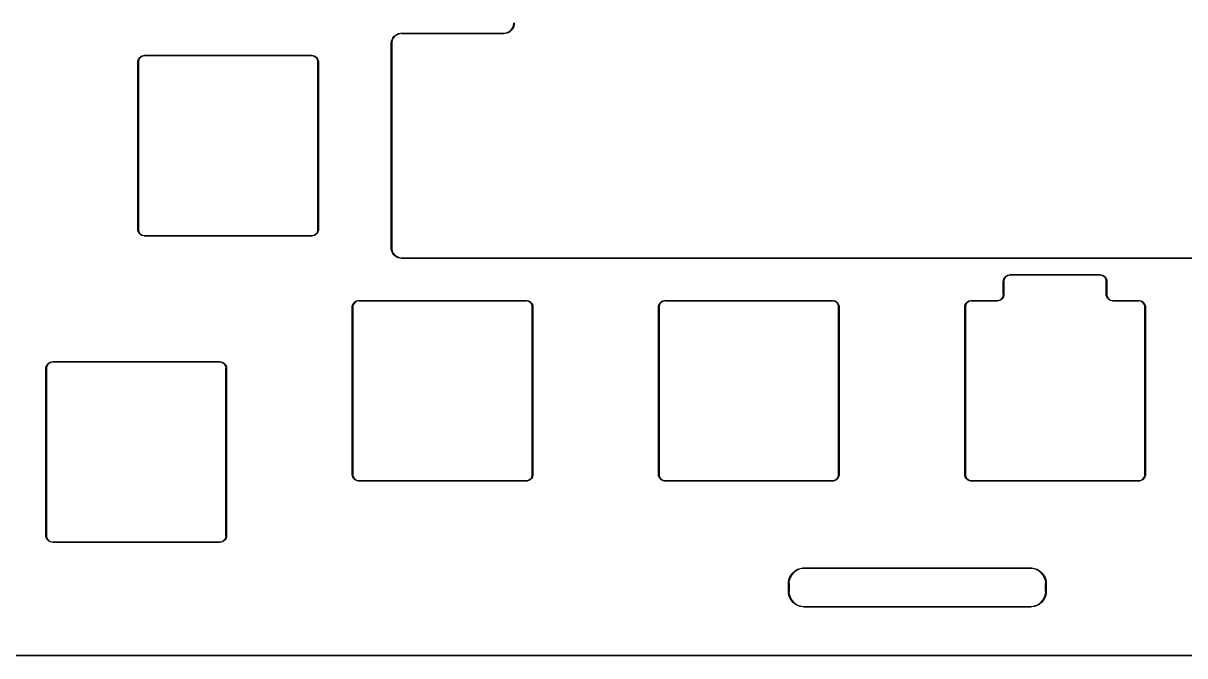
# Model space of a CAD drawing. Extents: x 42 to 403, y -185 to -87.
# Drawn here: x 127.6 to 217.9, y -185.1 to -135.9 of the extents above; entities that cross this region are included whole.
import ezdxf

# ---------------------------------------------------------------- set-up
doc = ezdxf.new("R2010")
doc.units = 0
doc.layers.add('BLACK', color=7, linetype='CONTINUOUS')

msp = doc.modelspace()

# ---------------------------------------------------------------- linework, layer by layer
at = {"layer": 'BLACK', "linetype": 'CONTINUOUS'}
for p, q in [((165.499, -136.424), (165.607, -136.288)), ((165.64, -136.311), (165.529, -136.451)), ((165.607, -136.288), (165.683, -136.131)), ((165.642, -136.307), (165.64, -136.309)), ((165.64, -136.309), (165.64, -136.311)), ((165.72, -136.147), (165.642, -136.307)), ((165.683, -136.131), (165.721, -135.962)), ((165.723, -135.886), (165.719, -135.875)), ((165.721, -136.142), (165.72, -136.144)), ((165.72, -136.144), (165.72, -136.147)), ((165.721, -135.962), (165.723, -135.886)), ((165.761, -135.969), (165.721, -136.142)), ((165.761, -135.965), (165.76, -135.967)), ((165.76, -135.967), (165.761, -135.969)), ((165.763, -135.888), (165.761, -135.965)), ((165.769, -135.875), (165.763, -135.888)), ((156.202, -137.369), (156.241, -137.195)), ((156.241, -137.195), (156.243, -137.193)), ((156.28, -137.206), (156.241, -137.376)), ((156.243, -137.191), (156.32, -137.03)), ((156.243, -137.193), (156.243, -137.191)), ((156.355, -137.05), (156.28, -137.206)), ((156.32, -137.03), (156.322, -137.029)), ((156.322, -137.029), (156.323, -137.026)), ((156.323, -137.026), (156.434, -136.887)), ((156.464, -136.914), (156.355, -137.05)), ((156.434, -136.887), (156.436, -136.886)), ((156.436, -136.886), (156.437, -136.884)), ((156.437, -136.884), (156.576, -136.773)), ((156.6, -136.805), (156.464, -136.914)), ((156.576, -136.773), (156.579, -136.772)), ((156.579, -136.772), (156.58, -136.77)), ((156.58, -136.77), (156.741, -136.693)), ((156.756, -136.73), (156.6, -136.805)), ((156.741, -136.693), (156.743, -136.693)), ((156.743, -136.693), (156.745, -136.691)), ((156.745, -136.691), (156.919, -136.652)), ((156.926, -136.691), (156.756, -136.73)), ((156.919, -136.652), (156.921, -136.652)), ((156.921, -136.652), (156.923, -136.651)), ((156.923, -136.651), (157, -136.649)), ((157.001, -136.689), (156.926, -136.691)), ((157, -136.649), (157.012, -136.644)), ((157.012, -136.694), (157.001, -136.689)), ((157.012, -136.644), (164.95, -136.644)), ((164.95, -136.694), (157.012, -136.694)), ((164.95, -136.644), (164.961, -136.648)), ((164.963, -136.688), (164.95, -136.694)), ((164.961, -136.648), (165.037, -136.646)), ((165.04, -136.686), (164.963, -136.688)), ((165.037, -136.646), (165.206, -136.608)), ((165.042, -136.685), (165.04, -136.686)), ((165.044, -136.686), (165.042, -136.685)), ((165.217, -136.646), (165.044, -136.686)), ((165.206, -136.608), (165.363, -136.532)), ((165.219, -136.645), (165.217, -136.646)), ((165.222, -136.645), (165.219, -136.645)), ((165.382, -136.567), (165.222, -136.645)), ((165.363, -136.532), (165.499, -136.424)), ((165.384, -136.565), (165.382, -136.567)), ((165.386, -136.565), (165.384, -136.565)), ((165.525, -136.454), (165.386, -136.565)), ((165.527, -136.452), (165.525, -136.454)), ((165.529, -136.451), (165.527, -136.452)), ((156.194, -137.463), (156.199, -137.45)), ((156.194, -153.338), (156.194, -137.463)), ((156.199, -137.45), (156.201, -137.373)), ((156.201, -137.373), (156.202, -137.371)), ((156.202, -137.371), (156.202, -137.369)), ((156.241, -137.376), (156.239, -137.451)), ((156.239, -137.451), (156.244, -137.463)), ((156.244, -137.463), (156.244, -153.338)), ((136.494, -138.9), (136.499, -138.887)), ((136.494, -151.9), (136.494, -138.9)), ((136.499, -138.887), (136.501, -138.834)), ((136.501, -138.829), (136.535, -138.703)), ((136.502, -138.832), (136.501, -138.829)), ((136.501, -138.834), (136.502, -138.832)), ((136.535, -138.703), (136.537, -138.7)), ((136.537, -138.698), (136.603, -138.584)), ((136.537, -138.7), (136.537, -138.698)), ((136.54, -138.837), (136.539, -138.889)), ((136.539, -138.889), (136.544, -138.9)), ((136.573, -138.715), (136.54, -138.837)), ((136.544, -138.9), (136.544, -151.9)), ((136.636, -138.606), (136.573, -138.715)), ((136.603, -138.584), (136.605, -138.582)), ((136.605, -138.582), (136.606, -138.58)), ((136.606, -138.58), (136.699, -138.487)), ((136.725, -138.517), (136.636, -138.606)), ((136.699, -138.487), (136.701, -138.486)), ((136.701, -138.486), (136.703, -138.484)), ((136.703, -138.484), (136.816, -138.418)), ((136.834, -138.454), (136.725, -138.517)), ((136.816, -138.418), (136.819, -138.418)), ((136.819, -138.418), (136.821, -138.416)), ((136.821, -138.416), (136.948, -138.382)), ((136.956, -138.422), (136.834, -138.454)), ((136.948, -138.382), (136.95, -138.383)), ((136.95, -138.383), (136.953, -138.382)), ((136.953, -138.382), (137.006, -138.38)), ((137.007, -138.42), (136.956, -138.422)), ((137.006, -138.38), (137.019, -138.375)), ((137.019, -138.425), (137.007, -138.42)), ((137.019, -138.375), (150.019, -138.375)), ((150.019, -138.425), (137.019, -138.425)), ((150.019, -138.375), (150.032, -138.38)), ((150.03, -138.42), (150.019, -138.425)), ((150.081, -138.422), (150.03, -138.42)), ((150.032, -138.38), (150.085, -138.382)), ((150.203, -138.454), (150.081, -138.422)), ((150.085, -138.382), (150.087, -138.383)), ((150.087, -138.383), (150.09, -138.382)), ((150.09, -138.382), (150.216, -138.416)), ((150.312, -138.517), (150.203, -138.454)), ((150.216, -138.416), (150.218, -138.418)), ((150.218, -138.418), (150.221, -138.418)), ((150.221, -138.418), (150.335, -138.484)), ((150.401, -138.606), (150.312, -138.517)), ((150.335, -138.484), (150.336, -138.486)), ((150.336, -138.486), (150.339, -138.487)), ((150.339, -138.487), (150.432, -138.58)), ((150.464, -138.715), (150.401, -138.606)), ((150.432, -138.58), (150.433, -138.582)), ((150.433, -138.582), (150.435, -138.584)), ((150.435, -138.584), (150.5, -138.698)), ((150.497, -138.837), (150.464, -138.715)), ((150.494, -138.9), (150.498, -138.889)), ((150.494, -151.9), (150.494, -138.9)), ((150.498, -138.889), (150.497, -138.837)), ((150.5, -138.698), (150.501, -138.7)), ((150.501, -138.7), (150.502, -138.703)), ((150.502, -138.703), (150.536, -138.829)), ((150.536, -138.829), (150.536, -138.832)), ((150.536, -138.832), (150.537, -138.834)), ((150.537, -138.834), (150.538, -138.887)), ((150.538, -138.887), (150.544, -138.9)), ((150.544, -138.9), (150.544, -151.9)), ((136.499, -151.913), (136.494, -151.9)), ((136.501, -151.966), (136.499, -151.913)), ((136.502, -151.968), (136.501, -151.966)), ((136.501, -151.971), (136.502, -151.968)), ((136.535, -152.097), (136.501, -151.971)), ((136.537, -152.1), (136.535, -152.097)), ((136.537, -152.102), (136.537, -152.1)), ((136.603, -152.216), (136.537, -152.102)), ((136.544, -151.9), (136.539, -151.911)), ((136.539, -151.911), (136.54, -151.963)), ((136.54, -151.963), (136.573, -152.085)), ((136.573, -152.085), (136.636, -152.194)), ((136.605, -152.218), (136.603, -152.216)), ((136.606, -152.22), (136.605, -152.218)), ((136.699, -152.313), (136.606, -152.22)), ((136.636, -152.194), (136.725, -152.283)), ((136.701, -152.314), (136.699, -152.313)), ((136.703, -152.316), (136.701, -152.314)), ((136.816, -152.382), (136.703, -152.316)), ((136.725, -152.283), (136.834, -152.346)), ((136.819, -152.382), (136.816, -152.382)), ((136.821, -152.384), (136.819, -152.382)), ((136.948, -152.418), (136.821, -152.384)), ((136.834, -152.346), (136.956, -152.378)), ((136.95, -152.417), (136.948, -152.418)), ((136.953, -152.418), (136.95, -152.417)), ((137.006, -152.42), (136.953, -152.418)), ((136.956, -152.378), (137.007, -152.38)), ((137.019, -152.425), (137.006, -152.42)), ((137.007, -152.38), (137.019, -152.375)), ((137.019, -152.375), (150.019, -152.375)), ((150.019, -152.425), (137.019, -152.425)), ((150.019, -152.375), (150.03, -152.38)), ((150.032, -152.42), (150.019, -152.425)), ((150.03, -152.38), (150.081, -152.378)), ((150.085, -152.418), (150.032, -152.42)), ((150.081, -152.378), (150.203, -152.346)), ((150.087, -152.417), (150.085, -152.418)), ((150.09, -152.418), (150.087, -152.417)), ((150.216, -152.384), (150.09, -152.418)), ((150.203, -152.346), (150.312, -152.283)), ((150.218, -152.382), (150.216, -152.384)), ((150.221, -152.382), (150.218, -152.382)), ((150.335, -152.316), (150.221, -152.382)), ((150.312, -152.283), (150.401, -152.194)), ((150.336, -152.314), (150.335, -152.316)), ((150.339, -152.313), (150.336, -152.314)), ((150.432, -152.22), (150.339, -152.313)), ((150.401, -152.194), (150.464, -152.085)), ((150.433, -152.218), (150.432, -152.22)), ((150.435, -152.216), (150.433, -152.218)), ((150.5, -152.102), (150.435, -152.216)), ((150.464, -152.085), (150.497, -151.963)), ((150.498, -151.911), (150.494, -151.9)), ((150.497, -151.963), (150.498, -151.911)), ((150.501, -152.1), (150.5, -152.102)), ((150.502, -152.097), (150.501, -152.1)), ((150.536, -151.971), (150.502, -152.097)), ((150.537, -151.966), (150.536, -151.968)), ((150.536, -151.968), (150.536, -151.971)), ((150.538, -151.913), (150.537, -151.966)), ((150.544, -151.9), (150.538, -151.913)), ((156.199, -153.35), (156.194, -153.338)), ((156.201, -153.427), (156.199, -153.35)), ((156.202, -153.429), (156.201, -153.427)), ((156.202, -153.431), (156.202, -153.429)), ((156.241, -153.605), (156.202, -153.431)), ((156.244, -153.338), (156.239, -153.349)), ((156.239, -153.349), (156.241, -153.424)), ((156.241, -153.424), (156.28, -153.594)), ((156.243, -153.607), (156.241, -153.605)), ((156.243, -153.609), (156.243, -153.607)), ((156.32, -153.77), (156.243, -153.609)), ((156.28, -153.594), (156.355, -153.75)), ((156.322, -153.771), (156.32, -153.77)), ((156.323, -153.774), (156.322, -153.771)), ((156.434, -153.913), (156.323, -153.774)), ((156.355, -153.75), (156.464, -153.886)), ((156.436, -153.914), (156.434, -153.913)), ((156.437, -153.916), (156.436, -153.914)), ((156.576, -154.027), (156.437, -153.916)), ((156.464, -153.886), (156.6, -153.995)), ((156.579, -154.028), (156.576, -154.027)), ((156.58, -154.03), (156.579, -154.028)), ((156.741, -154.107), (156.58, -154.03)), ((156.6, -153.995), (156.756, -154.07)), ((156.743, -154.107), (156.741, -154.107)), ((156.745, -154.109), (156.743, -154.107)), ((156.919, -154.148), (156.745, -154.109)), ((156.756, -154.07), (156.926, -154.109)), ((156.921, -154.148), (156.919, -154.148)), ((156.923, -154.149), (156.921, -154.148)), ((157, -154.151), (156.923, -154.149)), ((156.926, -154.109), (157.001, -154.111)), ((157.012, -154.156), (157, -154.151)), ((157.001, -154.111), (157.012, -154.106)), ((157.012, -154.106), (364.975, -154.106)), ((364.975, -154.156), (157.012, -154.156)), ((203.787, -155.95), (203.793, -155.937)), ((203.787, -156.95), (203.787, -155.95)), ((203.793, -155.937), (203.794, -155.884)), ((203.794, -155.884), (203.795, -155.882)), ((203.795, -155.879), (203.829, -155.753)), ((203.795, -155.882), (203.795, -155.879)), ((203.829, -155.753), (203.831, -155.75)), ((203.831, -155.748), (203.897, -155.634)), ((203.831, -155.75), (203.831, -155.748)), ((203.834, -155.887), (203.833, -155.939)), ((203.833, -155.939), (203.837, -155.95)), ((203.867, -155.765), (203.834, -155.887)), ((203.837, -155.95), (203.837, -156.95)), ((203.93, -155.656), (203.867, -155.765)), ((203.897, -155.634), (203.899, -155.632)), ((203.899, -155.632), (203.9, -155.63)), ((203.9, -155.63), (203.992, -155.537)), ((204.019, -155.567), (203.93, -155.656)), ((203.992, -155.537), (203.995, -155.536)), ((203.995, -155.536), (203.997, -155.534)), ((203.997, -155.534), (204.11, -155.468)), ((204.128, -155.504), (204.019, -155.567)), ((204.11, -155.468), (204.113, -155.468)), ((204.113, -155.468), (204.115, -155.466)), ((204.115, -155.466), (204.242, -155.432)), ((204.25, -155.472), (204.128, -155.504)), ((204.242, -155.432), (204.244, -155.433)), ((204.244, -155.433), (204.246, -155.432)), ((204.246, -155.432), (204.3, -155.43)), ((204.301, -155.47), (204.25, -155.472)), ((204.3, -155.43), (204.312, -155.425)), ((204.312, -155.475), (204.301, -155.47)), ((204.312, -155.425), (211.312, -155.425)), ((211.312, -155.475), (204.312, -155.475)), ((211.312, -155.425), (211.325, -155.43)), ((211.324, -155.47), (211.312, -155.475)), ((211.375, -155.472), (211.324, -155.47)), ((211.325, -155.43), (211.379, -155.432)), ((211.497, -155.504), (211.375, -155.472)), ((211.379, -155.432), (211.381, -155.433)), ((211.381, -155.433), (211.383, -155.432)), ((211.383, -155.432), (211.51, -155.466)), ((211.606, -155.567), (211.497, -155.504)), ((211.51, -155.466), (211.512, -155.468)), ((211.512, -155.468), (211.515, -155.468)), ((211.515, -155.468), (211.628, -155.534)), ((211.695, -155.656), (211.606, -155.567)), ((211.628, -155.534), (211.63, -155.536)), ((211.63, -155.536), (211.633, -155.537)), ((211.633, -155.537), (211.725, -155.63)), ((211.758, -155.765), (211.695, -155.656)), ((211.725, -155.63), (211.726, -155.632)), ((211.726, -155.632), (211.728, -155.634)), ((211.728, -155.634), (211.794, -155.748)), ((211.791, -155.887), (211.758, -155.765)), ((211.787, -155.95), (211.792, -155.939)), ((211.787, -156.95), (211.787, -155.95)), ((211.792, -155.939), (211.791, -155.887)), ((211.794, -155.748), (211.794, -155.75)), ((211.794, -155.75), (211.796, -155.753)), ((211.796, -155.753), (211.83, -155.879)), ((211.83, -155.879), (211.83, -155.882)), ((211.83, -155.882), (211.831, -155.884)), ((211.831, -155.884), (211.832, -155.937)), ((211.832, -155.937), (211.837, -155.95)), ((211.837, -155.95), (211.837, -156.95)), ((203.758, -157.135), (203.791, -157.013)), ((203.792, -156.961), (203.787, -156.95)), ((203.791, -157.013), (203.792, -156.961)), ((203.83, -157.021), (203.796, -157.147)), ((203.831, -157.016), (203.83, -157.018)), ((203.83, -157.018), (203.83, -157.021)), ((203.832, -156.963), (203.831, -157.016)), ((203.837, -156.95), (203.832, -156.963)), ((211.793, -156.963), (211.787, -156.95)), ((211.794, -157.016), (211.793, -156.963)), ((211.795, -157.018), (211.794, -157.016)), ((211.795, -157.021), (211.795, -157.018)), ((211.829, -157.147), (211.795, -157.021)), ((211.837, -156.95), (211.833, -156.961)), ((211.833, -156.961), (211.834, -157.013)), ((211.834, -157.013), (211.867, -157.135)), ((153.162, -157.95), (153.168, -157.937)), ((153.162, -170.95), (153.162, -157.95)), ((153.168, -157.937), (153.169, -157.884)), ((153.169, -157.884), (153.17, -157.882)), ((153.17, -157.879), (153.204, -157.753)), ((153.17, -157.882), (153.17, -157.879)), ((153.204, -157.753), (153.206, -157.75)), ((153.206, -157.748), (153.272, -157.634)), ((153.206, -157.75), (153.206, -157.748)), ((153.209, -157.887), (153.208, -157.939)), ((153.208, -157.939), (153.212, -157.95)), ((153.242, -157.765), (153.209, -157.887)), ((153.212, -157.95), (153.212, -170.95)), ((153.305, -157.656), (153.242, -157.765)), ((153.272, -157.634), (153.274, -157.632)), ((153.274, -157.632), (153.275, -157.63)), ((153.275, -157.63), (153.367, -157.537)), ((153.394, -157.567), (153.305, -157.656)), ((153.367, -157.537), (153.37, -157.536)), ((153.37, -157.536), (153.372, -157.534)), ((153.372, -157.534), (153.485, -157.468)), ((153.503, -157.504), (153.394, -157.567)), ((153.485, -157.468), (153.488, -157.468)), ((153.488, -157.468), (153.49, -157.466)), ((153.49, -157.466), (153.617, -157.432)), ((153.625, -157.472), (153.503, -157.504)), ((153.617, -157.432), (153.619, -157.433)), ((153.619, -157.433), (153.621, -157.432)), ((153.621, -157.432), (153.675, -157.43)), ((153.676, -157.47), (153.625, -157.472)), ((153.675, -157.43), (153.687, -157.425)), ((153.687, -157.475), (153.676, -157.47)), ((153.687, -157.425), (166.687, -157.425)), ((166.687, -157.475), (153.687, -157.475)), ((166.687, -157.425), (166.7, -157.43)), ((166.699, -157.47), (166.687, -157.475)), ((166.75, -157.472), (166.699, -157.47)), ((166.7, -157.43), (166.754, -157.432)), ((166.872, -157.504), (166.75, -157.472)), ((166.754, -157.432), (166.756, -157.433)), ((166.756, -157.433), (166.758, -157.432)), ((166.758, -157.432), (166.885, -157.466)), ((166.981, -157.567), (166.872, -157.504)), ((166.885, -157.466), (166.887, -157.468)), ((166.887, -157.468), (166.89, -157.468)), ((166.89, -157.468), (167.003, -157.534)), ((167.07, -157.656), (166.981, -157.567)), ((167.003, -157.534), (167.005, -157.536)), ((167.005, -157.536), (167.008, -157.537)), ((167.008, -157.537), (167.1, -157.63)), ((167.133, -157.765), (167.07, -157.656)), ((167.1, -157.63), (167.101, -157.632)), ((167.101, -157.632), (167.103, -157.634)), ((167.103, -157.634), (167.169, -157.748)), ((167.166, -157.887), (167.133, -157.765)), ((167.162, -157.95), (167.167, -157.939)), ((167.162, -170.95), (167.162, -157.95)), ((167.167, -157.939), (167.166, -157.887)), ((167.169, -157.748), (167.169, -157.75)), ((167.169, -157.75), (167.171, -157.753)), ((167.171, -157.753), (167.205, -157.879)), ((167.205, -157.879), (167.205, -157.882)), ((167.205, -157.882), (167.206, -157.884)), ((167.206, -157.884), (167.207, -157.937)), ((167.207, -157.937), (167.212, -157.95)), ((167.212, -157.95), (167.212, -170.95)), ((176.975, -157.95), (176.98, -157.937)), ((176.975, -170.95), (176.975, -157.95)), ((176.98, -157.937), (176.982, -157.884)), ((176.982, -157.879), (177.016, -157.753)), ((176.983, -157.882), (176.982, -157.879)), ((176.982, -157.884), (176.983, -157.882)), ((177.016, -157.753), (177.018, -157.75)), ((177.018, -157.748), (177.084, -157.634)), ((177.018, -157.75), (177.018, -157.748)), ((177.022, -157.887), (177.02, -157.939)), ((177.02, -157.939), (177.025, -157.95)), ((177.054, -157.765), (177.022, -157.887)), ((177.025, -157.95), (177.025, -170.95)), ((177.117, -157.656), (177.054, -157.765)), ((177.084, -157.634), (177.086, -157.632)), ((177.086, -157.632), (177.087, -157.63)), ((177.087, -157.63), (177.18, -157.537)), ((177.206, -157.567), (177.117, -157.656)), ((177.18, -157.537), (177.182, -157.536)), ((177.182, -157.536), (177.184, -157.534)), ((177.184, -157.534), (177.298, -157.468)), ((177.315, -157.504), (177.206, -157.567)), ((177.298, -157.468), (177.3, -157.468)), ((177.3, -157.468), (177.303, -157.466)), ((177.303, -157.466), (177.429, -157.432)), ((177.437, -157.472), (177.315, -157.504)), ((177.429, -157.432), (177.432, -157.433)), ((177.432, -157.433), (177.434, -157.432)), ((177.434, -157.432), (177.487, -157.43)), ((177.489, -157.47), (177.437, -157.472)), ((177.487, -157.43), (177.5, -157.425)), ((177.5, -157.475), (177.489, -157.47)), ((177.5, -157.425), (190.5, -157.425)), ((190.5, -157.475), (177.5, -157.475)), ((190.5, -157.425), (190.513, -157.43)), ((190.511, -157.47), (190.5, -157.475)), ((190.563, -157.472), (190.511, -157.47)), ((190.513, -157.43), (190.566, -157.432)), ((190.685, -157.504), (190.563, -157.472)), ((190.566, -157.432), (190.568, -157.433)), ((190.568, -157.433), (190.571, -157.432)), ((190.571, -157.432), (190.697, -157.466)), ((190.794, -157.567), (190.685, -157.504)), ((190.697, -157.466), (190.7, -157.468)), ((190.7, -157.468), (190.702, -157.468)), ((190.702, -157.468), (190.816, -157.534)), ((190.883, -157.656), (190.794, -157.567)), ((190.816, -157.534), (190.818, -157.536)), ((190.818, -157.536), (190.82, -157.537)), ((190.82, -157.537), (190.913, -157.63)), ((190.946, -157.765), (190.883, -157.656)), ((190.913, -157.63), (190.914, -157.632)), ((190.914, -157.632), (190.916, -157.634)), ((190.916, -157.634), (190.982, -157.748)), ((190.978, -157.887), (190.946, -157.765)), ((190.975, -157.95), (190.98, -157.939)), ((190.975, -170.95), (190.975, -157.95)), ((190.98, -157.939), (190.978, -157.887)), ((190.982, -157.748), (190.982, -157.75)), ((190.982, -157.75), (190.984, -157.753)), ((190.984, -157.753), (191.018, -157.879)), ((191.018, -157.879), (191.017, -157.882)), ((191.017, -157.882), (191.018, -157.884)), ((191.018, -157.884), (191.02, -157.937)), ((191.02, -157.937), (191.025, -157.95)), ((191.025, -157.95), (191.025, -170.95)), ((200.787, -157.95), (200.793, -157.937)), ((200.787, -170.95), (200.787, -157.95)), ((200.793, -157.937), (200.794, -157.884)), ((200.794, -157.884), (200.795, -157.882)), ((200.795, -157.879), (200.829, -157.753)), ((200.795, -157.882), (200.795, -157.879)), ((200.829, -157.753), (200.831, -157.75)), ((200.831, -157.748), (200.897, -157.634)), ((200.831, -157.75), (200.831, -157.748)), ((200.834, -157.887), (200.833, -157.939)), ((200.833, -157.939), (200.837, -157.95)), ((200.867, -157.765), (200.834, -157.887)), ((200.837, -157.95), (200.837, -170.95)), ((200.93, -157.656), (200.867, -157.765)), ((200.897, -157.634), (200.899, -157.632)), ((200.899, -157.632), (200.9, -157.63)), ((200.9, -157.63), (200.992, -157.537)), ((201.019, -157.567), (200.93, -157.656)), ((200.992, -157.537), (200.995, -157.536)), ((200.995, -157.536), (200.997, -157.534)), ((200.997, -157.534), (201.11, -157.468)), ((201.128, -157.504), (201.019, -157.567)), ((201.11, -157.468), (201.113, -157.468)), ((201.113, -157.468), (201.115, -157.466)), ((201.115, -157.466), (201.242, -157.432)), ((201.25, -157.472), (201.128, -157.504)), ((201.242, -157.432), (201.244, -157.433)), ((201.244, -157.433), (201.246, -157.432)), ((201.246, -157.432), (201.3, -157.43)), ((201.301, -157.47), (201.25, -157.472)), ((201.3, -157.43), (201.312, -157.425)), ((201.312, -157.475), (201.301, -157.47)), ((201.312, -157.425), (203.312, -157.425)), ((203.312, -157.475), (201.312, -157.475)), ((203.312, -157.425), (203.324, -157.43)), ((203.325, -157.47), (203.312, -157.475)), ((203.324, -157.43), (203.375, -157.428)), ((203.379, -157.468), (203.325, -157.47)), ((203.375, -157.428), (203.497, -157.396)), ((203.381, -157.467), (203.379, -157.468)), ((203.383, -157.468), (203.381, -157.467)), ((203.51, -157.434), (203.383, -157.468)), ((203.497, -157.396), (203.606, -157.333)), ((203.512, -157.432), (203.51, -157.434)), ((203.515, -157.432), (203.512, -157.432)), ((203.628, -157.366), (203.515, -157.432)), ((203.606, -157.333), (203.695, -157.244)), ((203.63, -157.364), (203.628, -157.366)), ((203.633, -157.363), (203.63, -157.364)), ((203.725, -157.27), (203.633, -157.363)), ((203.695, -157.244), (203.758, -157.135)), ((203.726, -157.268), (203.725, -157.27)), ((203.728, -157.266), (203.726, -157.268)), ((203.794, -157.152), (203.728, -157.266)), ((203.796, -157.147), (203.794, -157.15)), ((203.794, -157.15), (203.794, -157.152)), ((211.831, -157.15), (211.829, -157.147)), ((211.831, -157.152), (211.831, -157.15)), ((211.897, -157.266), (211.831, -157.152)), ((211.867, -157.135), (211.93, -157.244)), ((211.899, -157.268), (211.897, -157.266)), ((211.9, -157.27), (211.899, -157.268)), ((211.992, -157.363), (211.9, -157.27)), ((211.93, -157.244), (212.019, -157.333)), ((211.995, -157.364), (211.992, -157.363)), ((211.997, -157.366), (211.995, -157.364)), ((212.11, -157.432), (211.997, -157.366)), ((212.019, -157.333), (212.128, -157.396)), ((212.113, -157.432), (212.11, -157.432)), ((212.115, -157.434), (212.113, -157.432)), ((212.242, -157.468), (212.115, -157.434)), ((212.128, -157.396), (212.25, -157.428)), ((212.244, -157.467), (212.242, -157.468)), ((212.246, -157.468), (212.244, -157.467)), ((212.3, -157.47), (212.246, -157.468)), ((212.25, -157.428), (212.301, -157.43)), ((212.312, -157.475), (212.3, -157.47)), ((212.301, -157.43), (212.312, -157.425)), ((212.312, -157.425), (214.312, -157.425)), ((214.312, -157.475), (212.312, -157.475)), ((214.312, -157.425), (214.325, -157.43)), ((214.324, -157.47), (214.312, -157.475)), ((214.375, -157.472), (214.324, -157.47)), ((214.325, -157.43), (214.379, -157.432)), ((214.497, -157.504), (214.375, -157.472)), ((214.379, -157.432), (214.381, -157.433)), ((214.381, -157.433), (214.383, -157.432)), ((214.383, -157.432), (214.51, -157.466)), ((214.606, -157.567), (214.497, -157.504)), ((214.51, -157.466), (214.512, -157.468)), ((214.512, -157.468), (214.515, -157.468)), ((214.515, -157.468), (214.628, -157.534)), ((214.695, -157.656), (214.606, -157.567)), ((214.628, -157.534), (214.63, -157.536)), ((214.63, -157.536), (214.633, -157.537)), ((214.633, -157.537), (214.725, -157.63)), ((214.758, -157.765), (214.695, -157.656)), ((214.725, -157.63), (214.726, -157.632)), ((214.726, -157.632), (214.728, -157.634)), ((214.728, -157.634), (214.794, -157.748)), ((214.791, -157.887), (214.758, -157.765)), ((214.787, -157.95), (214.792, -157.939)), ((214.787, -170.95), (214.787, -157.95)), ((214.792, -157.939), (214.791, -157.887)), ((214.794, -157.748), (214.794, -157.75)), ((214.794, -157.75), (214.796, -157.753)), ((214.796, -157.753), (214.83, -157.879)), ((214.83, -157.879), (214.83, -157.882)), ((214.83, -157.882), (214.831, -157.884)), ((214.831, -157.884), (214.832, -157.937)), ((214.832, -157.937), (214.837, -157.95)), ((214.837, -157.95), (214.837, -170.95)), ((129.357, -162.642), (129.391, -162.515)), ((129.391, -162.515), (129.393, -162.513)), ((129.393, -162.51), (129.459, -162.397)), ((129.393, -162.513), (129.393, -162.51)), ((129.429, -162.528), (129.397, -162.65)), ((129.492, -162.419), (129.429, -162.528)), ((129.459, -162.397), (129.461, -162.395)), ((129.461, -162.395), (129.462, -162.392)), ((129.462, -162.392), (129.555, -162.3)), ((129.581, -162.33), (129.492, -162.419)), ((129.555, -162.3), (129.557, -162.299)), ((129.557, -162.299), (129.559, -162.297)), ((129.559, -162.297), (129.673, -162.231)), ((129.69, -162.267), (129.581, -162.33)), ((129.673, -162.231), (129.675, -162.231)), ((129.675, -162.231), (129.678, -162.229)), ((129.678, -162.229), (129.804, -162.195)), ((129.812, -162.234), (129.69, -162.267)), ((129.804, -162.195), (129.807, -162.195)), ((129.807, -162.195), (129.809, -162.194)), ((129.809, -162.194), (129.862, -162.193)), ((129.864, -162.233), (129.812, -162.234)), ((129.862, -162.193), (129.875, -162.188)), ((129.875, -162.237), (129.864, -162.233)), ((129.875, -162.188), (142.875, -162.188)), ((142.875, -162.237), (129.875, -162.237)), ((142.875, -162.188), (142.888, -162.193)), ((142.886, -162.233), (142.875, -162.237)), ((142.938, -162.234), (142.886, -162.233)), ((142.888, -162.193), (142.941, -162.194)), ((143.06, -162.267), (142.938, -162.234)), ((142.941, -162.194), (142.943, -162.195)), ((142.943, -162.195), (142.946, -162.195)), ((142.946, -162.195), (143.072, -162.229)), ((143.169, -162.33), (143.06, -162.267)), ((143.072, -162.229), (143.075, -162.231)), ((143.075, -162.231), (143.077, -162.231)), ((143.077, -162.231), (143.191, -162.297)), ((143.258, -162.419), (143.169, -162.33)), ((143.191, -162.297), (143.193, -162.299)), ((143.193, -162.299), (143.195, -162.3)), ((143.195, -162.3), (143.288, -162.392)), ((143.321, -162.528), (143.258, -162.419)), ((143.288, -162.392), (143.289, -162.395)), ((143.289, -162.395), (143.291, -162.397)), ((143.291, -162.397), (143.357, -162.51)), ((143.353, -162.65), (143.321, -162.528)), ((143.357, -162.51), (143.357, -162.513)), ((143.357, -162.513), (143.359, -162.515)), ((143.359, -162.515), (143.393, -162.642)), ((129.35, -162.713), (129.355, -162.7)), ((129.35, -175.713), (129.35, -162.713)), ((129.355, -162.7), (129.357, -162.646)), ((129.358, -162.644), (129.357, -162.642)), ((129.357, -162.646), (129.358, -162.644)), ((129.397, -162.65), (129.395, -162.701)), ((129.395, -162.701), (129.4, -162.713)), ((129.4, -162.713), (129.4, -175.713)), ((143.35, -162.713), (143.355, -162.701)), ((143.35, -175.713), (143.35, -162.713)), ((143.355, -162.701), (143.353, -162.65)), ((143.393, -162.642), (143.392, -162.644)), ((143.392, -162.644), (143.393, -162.646)), ((143.393, -162.646), (143.395, -162.7)), ((143.395, -162.7), (143.4, -162.713)), ((143.4, -162.713), (143.4, -175.713)), ((153.168, -170.963), (153.162, -170.95)), ((153.169, -171.016), (153.168, -170.963)), ((153.17, -171.018), (153.169, -171.016)), ((153.17, -171.021), (153.17, -171.018)), ((153.204, -171.147), (153.17, -171.021)), ((153.206, -171.15), (153.204, -171.147)), ((153.206, -171.152), (153.206, -171.15)), ((153.272, -171.266), (153.206, -171.152)), ((153.212, -170.95), (153.208, -170.961)), ((153.208, -170.961), (153.209, -171.013)), ((153.209, -171.013), (153.242, -171.135)), ((153.242, -171.135), (153.305, -171.244)), ((153.274, -171.268), (153.272, -171.266)), ((153.275, -171.27), (153.274, -171.268)), ((153.367, -171.363), (153.275, -171.27)), ((153.305, -171.244), (153.394, -171.333)), ((153.37, -171.364), (153.367, -171.363)), ((153.372, -171.366), (153.37, -171.364)), ((153.485, -171.432), (153.372, -171.366)), ((153.394, -171.333), (153.503, -171.396)), ((153.488, -171.432), (153.485, -171.432)), ((153.49, -171.434), (153.488, -171.432)), ((153.617, -171.468), (153.49, -171.434)), ((153.503, -171.396), (153.625, -171.428)), ((153.619, -171.467), (153.617, -171.468)), ((153.621, -171.468), (153.619, -171.467)), ((153.675, -171.47), (153.621, -171.468)), ((153.625, -171.428), (153.676, -171.43)), ((153.687, -171.475), (153.675, -171.47)), ((153.676, -171.43), (153.687, -171.425)), ((153.687, -171.425), (166.687, -171.425)), ((166.687, -171.475), (153.687, -171.475)), ((166.687, -171.425), (166.699, -171.43)), ((166.7, -171.47), (166.687, -171.475)), ((166.699, -171.43), (166.75, -171.428)), ((166.754, -171.468), (166.7, -171.47)), ((166.75, -171.428), (166.872, -171.396)), ((166.756, -171.467), (166.754, -171.468)), ((166.758, -171.468), (166.756, -171.467)), ((166.885, -171.434), (166.758, -171.468)), ((166.872, -171.396), (166.981, -171.333)), ((166.887, -171.432), (166.885, -171.434)), ((166.89, -171.432), (166.887, -171.432)), ((167.003, -171.366), (166.89, -171.432)), ((166.981, -171.333), (167.07, -171.244)), ((167.005, -171.364), (167.003, -171.366)), ((167.008, -171.363), (167.005, -171.364)), ((167.1, -171.27), (167.008, -171.363)), ((167.07, -171.244), (167.133, -171.135)), ((167.101, -171.268), (167.1, -171.27)), ((167.103, -171.266), (167.101, -171.268)), ((167.169, -171.152), (167.103, -171.266)), ((167.133, -171.135), (167.166, -171.013)), ((167.167, -170.961), (167.162, -170.95)), ((167.166, -171.013), (167.167, -170.961)), ((167.171, -171.147), (167.169, -171.15)), ((167.169, -171.15), (167.169, -171.152)), ((167.205, -171.021), (167.171, -171.147)), ((167.206, -171.016), (167.205, -171.018)), ((167.205, -171.018), (167.205, -171.021)), ((167.207, -170.963), (167.206, -171.016)), ((167.212, -170.95), (167.207, -170.963)), ((176.98, -170.963), (176.975, -170.95)), ((176.982, -171.016), (176.98, -170.963)), ((176.983, -171.018), (176.982, -171.016)), ((176.982, -171.021), (176.983, -171.018)), ((177.016, -171.147), (176.982, -171.021)), ((177.018, -171.15), (177.016, -171.147)), ((177.018, -171.152), (177.018, -171.15)), ((177.084, -171.266), (177.018, -171.152)), ((177.025, -170.95), (177.02, -170.961)), ((177.02, -170.961), (177.022, -171.013)), ((177.022, -171.013), (177.054, -171.135)), ((177.054, -171.135), (177.117, -171.244)), ((177.086, -171.268), (177.084, -171.266)), ((177.087, -171.27), (177.086, -171.268)), ((177.18, -171.363), (177.087, -171.27)), ((177.117, -171.244), (177.206, -171.333)), ((177.182, -171.364), (177.18, -171.363)), ((177.184, -171.366), (177.182, -171.364)), ((177.298, -171.432), (177.184, -171.366)), ((177.206, -171.333), (177.315, -171.396)), ((177.3, -171.432), (177.298, -171.432)), ((177.303, -171.434), (177.3, -171.432)), ((177.429, -171.468), (177.303, -171.434)), ((177.315, -171.396), (177.437, -171.428)), ((177.432, -171.467), (177.429, -171.468)), ((177.434, -171.468), (177.432, -171.467)), ((177.487, -171.47), (177.434, -171.468)), ((177.437, -171.428), (177.489, -171.43)), ((177.5, -171.475), (177.487, -171.47)), ((177.489, -171.43), (177.5, -171.425)), ((177.5, -171.425), (190.5, -171.425)), ((190.5, -171.475), (177.5, -171.475)), ((190.5, -171.425), (190.511, -171.43)), ((190.513, -171.47), (190.5, -171.475)), ((190.511, -171.43), (190.563, -171.428)), ((190.566, -171.468), (190.513, -171.47)), ((190.563, -171.428), (190.685, -171.396)), ((190.568, -171.467), (190.566, -171.468)), ((190.571, -171.468), (190.568, -171.467)), ((190.697, -171.434), (190.571, -171.468)), ((190.685, -171.396), (190.794, -171.333)), ((190.7, -171.432), (190.697, -171.434)), ((190.702, -171.432), (190.7, -171.432)), ((190.816, -171.366), (190.702, -171.432)), ((190.794, -171.333), (190.883, -171.244)), ((190.818, -171.364), (190.816, -171.366)), ((190.82, -171.363), (190.818, -171.364)), ((190.913, -171.27), (190.82, -171.363)), ((190.883, -171.244), (190.946, -171.135)), ((190.914, -171.268), (190.913, -171.27)), ((190.916, -171.266), (190.914, -171.268)), ((190.982, -171.152), (190.916, -171.266)), ((190.946, -171.135), (190.978, -171.013)), ((190.98, -170.961), (190.975, -170.95)), ((190.978, -171.013), (190.98, -170.961)), ((190.984, -171.147), (190.982, -171.15)), ((190.982, -171.15), (190.982, -171.152)), ((191.018, -171.021), (190.984, -171.147)), ((191.018, -171.016), (191.017, -171.018)), ((191.017, -171.018), (191.018, -171.021)), ((191.02, -170.963), (191.018, -171.016)), ((191.025, -170.95), (191.02, -170.963)), ((200.793, -170.963), (200.787, -170.95)), ((200.794, -171.016), (200.793, -170.963)), ((200.795, -171.018), (200.794, -171.016)), ((200.795, -171.021), (200.795, -171.018)), ((200.829, -171.147), (200.795, -171.021)), ((200.831, -171.15), (200.829, -171.147)), ((200.831, -171.152), (200.831, -171.15)), ((200.897, -171.266), (200.831, -171.152)), ((200.837, -170.95), (200.833, -170.961)), ((200.833, -170.961), (200.834, -171.013)), ((200.834, -171.013), (200.867, -171.135)), ((200.867, -171.135), (200.93, -171.244)), ((200.899, -171.268), (200.897, -171.266)), ((200.9, -171.27), (200.899, -171.268)), ((200.992, -171.363), (200.9, -171.27)), ((200.93, -171.244), (201.019, -171.333)), ((200.995, -171.364), (200.992, -171.363)), ((200.997, -171.366), (200.995, -171.364)), ((201.11, -171.432), (200.997, -171.366)), ((201.019, -171.333), (201.128, -171.396)), ((201.113, -171.432), (201.11, -171.432)), ((201.115, -171.434), (201.113, -171.432)), ((201.242, -171.468), (201.115, -171.434)), ((201.128, -171.396), (201.25, -171.428)), ((201.244, -171.467), (201.242, -171.468)), ((201.246, -171.468), (201.244, -171.467)), ((201.3, -171.47), (201.246, -171.468)), ((201.25, -171.428), (201.301, -171.43)), ((201.312, -171.475), (201.3, -171.47)), ((201.301, -171.43), (201.312, -171.425)), ((201.312, -171.425), (214.312, -171.425)), ((214.312, -171.475), (201.312, -171.475)), ((214.312, -171.425), (214.324, -171.43)), ((214.325, -171.47), (214.312, -171.475)), ((214.324, -171.43), (214.375, -171.428)), ((214.379, -171.468), (214.325, -171.47)), ((214.375, -171.428), (214.497, -171.396)), ((214.381, -171.467), (214.379, -171.468)), ((214.383, -171.468), (214.381, -171.467)), ((214.51, -171.434), (214.383, -171.468)), ((214.497, -171.396), (214.606, -171.333)), ((214.512, -171.432), (214.51, -171.434)), ((214.515, -171.432), (214.512, -171.432)), ((214.628, -171.366), (214.515, -171.432)), ((214.606, -171.333), (214.695, -171.244)), ((214.63, -171.364), (214.628, -171.366)), ((214.633, -171.363), (214.63, -171.364)), ((214.725, -171.27), (214.633, -171.363)), ((214.695, -171.244), (214.758, -171.135)), ((214.726, -171.268), (214.725, -171.27)), ((214.728, -171.266), (214.726, -171.268)), ((214.794, -171.152), (214.728, -171.266)), ((214.758, -171.135), (214.791, -171.013)), ((214.792, -170.961), (214.787, -170.95)), ((214.791, -171.013), (214.792, -170.961)), ((214.796, -171.147), (214.794, -171.15)), ((214.794, -171.15), (214.794, -171.152)), ((214.83, -171.021), (214.796, -171.147)), ((214.831, -171.016), (214.83, -171.018)), ((214.83, -171.018), (214.83, -171.021)), ((214.832, -170.963), (214.831, -171.016)), ((214.837, -170.95), (214.832, -170.963)), ((129.355, -175.725), (129.35, -175.713)), ((129.357, -175.779), (129.355, -175.725)), ((129.358, -175.781), (129.357, -175.779)), ((129.357, -175.783), (129.358, -175.781)), ((129.391, -175.91), (129.357, -175.783)), ((129.393, -175.912), (129.391, -175.91)), ((129.393, -175.915), (129.393, -175.912)), ((129.459, -176.028), (129.393, -175.915)), ((129.4, -175.713), (129.395, -175.724)), ((129.395, -175.724), (129.397, -175.775)), ((129.397, -175.775), (129.429, -175.897)), ((129.429, -175.897), (129.492, -176.006)), ((129.461, -176.03), (129.459, -176.028)), ((129.462, -176.033), (129.461, -176.03)), ((129.555, -176.125), (129.462, -176.033)), ((129.492, -176.006), (129.581, -176.095)), ((129.581, -176.095), (129.69, -176.158)), ((143.06, -176.158), (143.169, -176.095)), ((143.169, -176.095), (143.258, -176.006)), ((143.288, -176.033), (143.195, -176.125)), ((143.258, -176.006), (143.321, -175.897)), ((143.289, -176.03), (143.288, -176.033)), ((143.291, -176.028), (143.289, -176.03)), ((143.357, -175.915), (143.291, -176.028)), ((143.321, -175.897), (143.353, -175.775)), ((143.355, -175.724), (143.35, -175.713)), ((143.353, -175.775), (143.355, -175.724)), ((143.359, -175.91), (143.357, -175.912)), ((143.357, -175.912), (143.357, -175.915)), ((143.393, -175.783), (143.359, -175.91)), ((143.393, -175.779), (143.392, -175.781)), ((143.392, -175.781), (143.393, -175.783)), ((143.395, -175.725), (143.393, -175.779)), ((143.4, -175.713), (143.395, -175.725)), ((129.557, -176.126), (129.555, -176.125)), ((129.559, -176.128), (129.557, -176.126)), ((129.673, -176.194), (129.559, -176.128)), ((129.675, -176.194), (129.673, -176.194)), ((129.678, -176.196), (129.675, -176.194)), ((129.804, -176.23), (129.678, -176.196)), ((129.69, -176.158), (129.812, -176.191)), ((129.807, -176.23), (129.804, -176.23)), ((129.809, -176.231), (129.807, -176.23)), ((129.862, -176.232), (129.809, -176.231)), ((129.812, -176.191), (129.864, -176.192)), ((129.875, -176.237), (129.862, -176.232)), ((129.864, -176.192), (129.875, -176.188)), ((129.875, -176.188), (142.875, -176.188)), ((142.875, -176.237), (129.875, -176.237)), ((142.875, -176.188), (142.886, -176.192)), ((142.888, -176.232), (142.875, -176.237)), ((142.886, -176.192), (142.938, -176.191)), ((142.941, -176.231), (142.888, -176.232)), ((142.938, -176.191), (143.06, -176.158)), ((142.943, -176.23), (142.941, -176.231)), ((142.946, -176.23), (142.943, -176.23)), ((143.072, -176.196), (142.946, -176.23)), ((143.075, -176.194), (143.072, -176.196)), ((143.077, -176.194), (143.075, -176.194)), ((143.191, -176.128), (143.077, -176.194)), ((143.193, -176.126), (143.191, -176.128)), ((143.195, -176.125), (143.193, -176.126)), ((187.194, -178.919), (187.299, -178.738)), ((187.332, -178.759), (187.229, -178.938)), ((187.299, -178.738), (187.3, -178.737)), ((187.3, -178.737), (187.301, -178.735)), ((187.301, -178.735), (187.435, -178.574)), ((187.465, -178.601), (187.332, -178.759)), ((187.435, -178.574), (187.437, -178.574)), ((187.437, -178.574), (187.438, -178.572)), ((187.438, -178.572), (187.598, -178.437)), ((187.623, -178.469), (187.465, -178.601)), ((187.598, -178.437), (187.6, -178.437)), ((187.6, -178.437), (187.601, -178.435)), ((187.601, -178.435), (187.783, -178.33)), ((187.801, -178.366), (187.623, -178.469)), ((187.783, -178.33), (187.785, -178.33)), ((187.785, -178.33), (187.786, -178.329)), ((187.786, -178.329), (187.983, -178.257)), ((187.995, -178.295), (187.801, -178.366)), ((187.983, -178.257), (187.985, -178.257)), ((187.985, -178.257), (187.986, -178.256)), ((187.986, -178.256), (188.193, -178.22)), ((188.198, -178.26), (187.995, -178.295)), ((188.193, -178.22), (188.194, -178.22)), ((188.194, -178.22), (188.196, -178.22)), ((188.196, -178.22), (188.288, -178.218)), ((188.289, -178.258), (188.198, -178.26)), ((188.288, -178.218), (188.301, -178.213)), ((188.301, -178.262), (188.289, -178.258)), ((188.301, -178.213), (205.901, -178.213)), ((205.901, -178.262), (188.301, -178.262)), ((205.901, -178.213), (205.914, -178.218)), ((205.913, -178.258), (205.901, -178.262)), ((206.004, -178.26), (205.913, -178.258)), ((205.914, -178.218), (206.006, -178.22)), ((206.207, -178.295), (206.004, -178.26)), ((206.006, -178.22), (206.008, -178.22)), ((206.008, -178.22), (206.009, -178.22)), ((206.009, -178.22), (206.216, -178.256)), ((206.401, -178.366), (206.207, -178.295)), ((206.216, -178.256), (206.217, -178.257)), ((206.217, -178.257), (206.219, -178.257)), ((206.219, -178.257), (206.416, -178.329)), ((206.579, -178.469), (206.401, -178.366)), ((206.416, -178.329), (206.417, -178.33)), ((206.417, -178.33), (206.419, -178.33)), ((206.419, -178.33), (206.601, -178.435)), ((206.737, -178.601), (206.579, -178.469)), ((206.601, -178.435), (206.602, -178.437)), ((206.602, -178.437), (206.604, -178.437)), ((206.604, -178.437), (206.764, -178.572)), ((206.87, -178.759), (206.737, -178.601)), ((206.764, -178.572), (206.765, -178.574)), ((206.765, -178.574), (206.767, -178.574)), ((206.767, -178.574), (206.901, -178.735)), ((206.973, -178.938), (206.87, -178.759)), ((206.901, -178.735), (206.902, -178.737)), ((206.902, -178.737), (206.903, -178.738)), ((206.903, -178.738), (207.008, -178.919)), ((187.076, -179.438), (187.081, -179.425)), ((187.076, -180.037), (187.076, -179.438)), ((187.081, -179.425), (187.083, -179.332)), ((187.083, -179.329), (187.12, -179.123)), ((187.084, -179.331), (187.083, -179.329)), ((187.083, -179.332), (187.084, -179.331)), ((187.12, -179.123), (187.121, -179.121)), ((187.121, -179.119), (187.192, -178.922)), ((187.121, -179.121), (187.121, -179.119)), ((187.123, -179.335), (187.121, -179.426)), ((187.121, -179.426), (187.126, -179.438)), ((187.159, -179.131), (187.123, -179.335)), ((187.126, -179.438), (187.126, -180.037)), ((187.229, -178.938), (187.159, -179.131)), ((187.192, -178.922), (187.194, -178.921)), ((187.194, -178.921), (187.194, -178.919)), ((207.043, -179.131), (206.973, -178.938)), ((207.008, -178.919), (207.008, -178.921)), ((207.008, -178.921), (207.01, -178.922)), ((207.01, -178.922), (207.081, -179.119)), ((207.079, -179.335), (207.043, -179.131)), ((207.076, -179.438), (207.081, -179.426)), ((207.076, -180.037), (207.076, -179.438)), ((207.081, -179.426), (207.079, -179.335)), ((207.081, -179.119), (207.081, -179.121)), ((207.081, -179.121), (207.082, -179.123)), ((207.082, -179.123), (207.119, -179.329)), ((207.119, -179.329), (207.118, -179.331)), ((207.118, -179.331), (207.119, -179.332)), ((207.119, -179.332), (207.121, -179.425)), ((207.121, -179.425), (207.126, -179.438)), ((207.126, -179.438), (207.126, -180.037)), ((187.081, -180.05), (187.076, -180.037)), ((187.083, -180.143), (187.081, -180.05)), ((187.084, -180.144), (187.083, -180.143)), ((187.083, -180.146), (187.084, -180.144)), ((187.12, -180.352), (187.083, -180.146)), ((187.121, -180.354), (187.12, -180.352)), ((187.126, -180.037), (187.121, -180.049)), ((187.121, -180.049), (187.123, -180.14)), ((187.121, -180.356), (187.121, -180.354)), ((187.192, -180.553), (187.121, -180.356)), ((187.123, -180.14), (187.159, -180.344)), ((187.159, -180.344), (187.229, -180.537)), ((187.194, -180.554), (187.192, -180.553)), ((187.194, -180.556), (187.194, -180.554)), ((187.299, -180.737), (187.194, -180.556)), ((187.229, -180.537), (187.332, -180.716)), ((206.87, -180.716), (206.973, -180.537)), ((207.008, -180.556), (206.903, -180.737)), ((206.973, -180.537), (207.043, -180.344)), ((207.01, -180.553), (207.008, -180.554)), ((207.008, -180.554), (207.008, -180.556)), ((207.081, -180.356), (207.01, -180.553)), ((207.043, -180.344), (207.079, -180.14)), ((207.081, -180.049), (207.076, -180.037)), ((207.079, -180.14), (207.081, -180.049)), ((207.082, -180.352), (207.081, -180.354)), ((207.081, -180.354), (207.081, -180.356)), ((207.119, -180.146), (207.082, -180.352)), ((207.119, -180.143), (207.118, -180.144)), ((207.118, -180.144), (207.119, -180.146)), ((207.121, -180.05), (207.119, -180.143)), ((207.126, -180.037), (207.121, -180.05)), ((187.3, -180.738), (187.299, -180.737)), ((187.301, -180.74), (187.3, -180.738)), ((187.435, -180.901), (187.301, -180.74)), ((187.332, -180.716), (187.465, -180.874)), ((187.437, -180.901), (187.435, -180.901)), ((187.438, -180.903), (187.437, -180.901)), ((187.598, -181.038), (187.438, -180.903)), ((187.465, -180.874), (187.623, -181.006)), ((187.6, -181.038), (187.598, -181.038)), ((187.601, -181.04), (187.6, -181.038)), ((187.783, -181.145), (187.601, -181.04)), ((187.623, -181.006), (187.801, -181.109)), ((187.785, -181.145), (187.783, -181.145)), ((187.786, -181.146), (187.785, -181.145)), ((187.983, -181.218), (187.786, -181.146)), ((187.801, -181.109), (187.995, -181.18)), ((187.985, -181.218), (187.983, -181.218)), ((187.986, -181.219), (187.985, -181.218)), ((188.193, -181.255), (187.986, -181.219)), ((187.995, -181.18), (188.198, -181.215)), ((188.194, -181.255), (188.193, -181.255)), ((188.196, -181.255), (188.194, -181.255)), ((188.288, -181.257), (188.196, -181.255)), ((188.198, -181.215), (188.289, -181.217)), ((188.301, -181.262), (188.288, -181.257)), ((188.289, -181.217), (188.301, -181.213)), ((188.301, -181.213), (205.901, -181.213)), ((205.901, -181.262), (188.301, -181.262)), ((205.901, -181.213), (205.913, -181.217)), ((205.914, -181.257), (205.901, -181.262)), ((205.913, -181.217), (206.004, -181.215)), ((206.006, -181.255), (205.914, -181.257)), ((206.004, -181.215), (206.207, -181.18)), ((206.008, -181.255), (206.006, -181.255)), ((206.009, -181.255), (206.008, -181.255)), ((206.216, -181.219), (206.009, -181.255)), ((206.207, -181.18), (206.401, -181.109)), ((206.217, -181.218), (206.216, -181.219)), ((206.219, -181.218), (206.217, -181.218)), ((206.416, -181.146), (206.219, -181.218)), ((206.401, -181.109), (206.579, -181.006)), ((206.417, -181.145), (206.416, -181.146)), ((206.419, -181.145), (206.417, -181.145)), ((206.601, -181.04), (206.419, -181.145)), ((206.579, -181.006), (206.737, -180.874)), ((206.602, -181.038), (206.601, -181.04)), ((206.604, -181.038), (206.602, -181.038)), ((206.764, -180.903), (206.604, -181.038)), ((206.737, -180.874), (206.87, -180.716)), ((206.765, -180.901), (206.764, -180.903)), ((206.767, -180.901), (206.765, -180.901)), ((206.901, -180.74), (206.767, -180.901)), ((206.902, -180.738), (206.901, -180.74)), ((206.903, -180.737), (206.902, -180.738)), ((44.5995, -185), (399.601, -185)), ((399.601, -185.05), (44.5995, -185.05))]:
    msp.add_line(p, q, dxfattribs=at)

doc.saveas('drawing.dxf')
